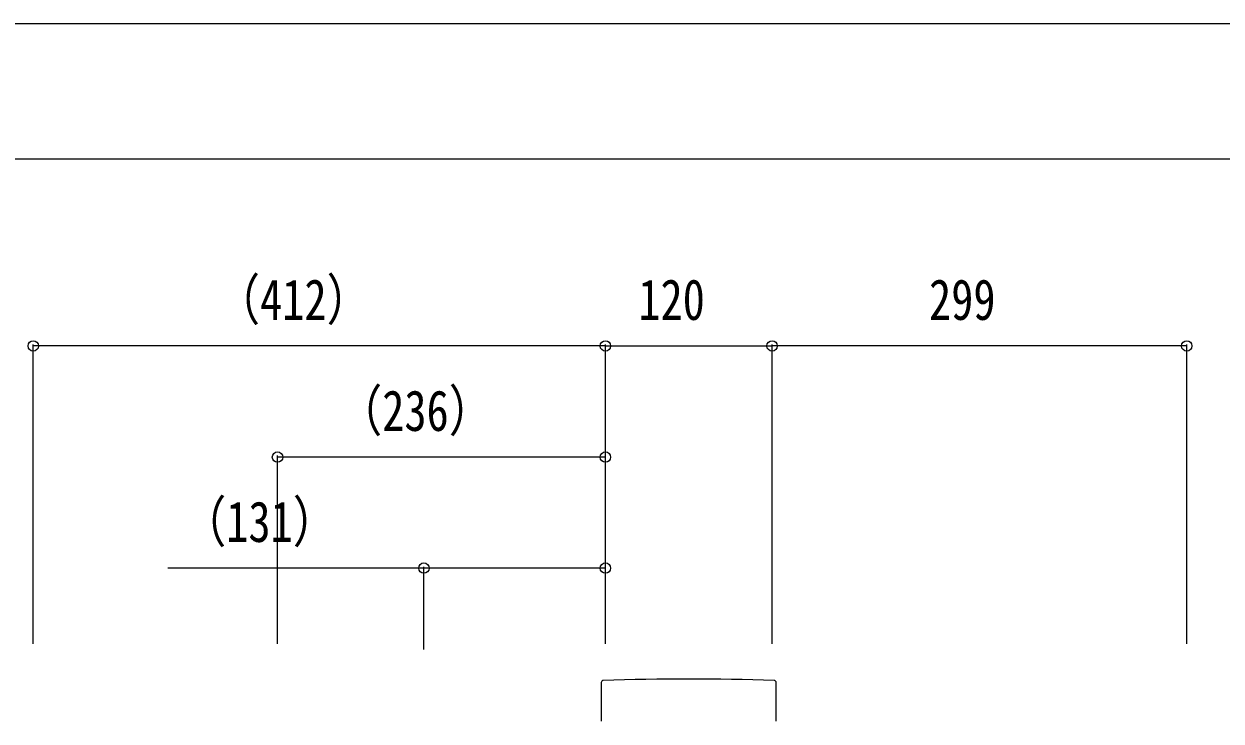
# Model space of a CAD drawing. Units: millimetres, scale not verified. Extents: x -2102 to 2102, y -1485 to 1485.
# Drawn here: x 441 to 1303, y 983 to 1485 of the extents above; entities that cross this region are included whole.
import ezdxf
from ezdxf.enums import TextEntityAlignment as Align

# ---------------------------------------------------------------- set-up
doc = ezdxf.new("R2010")
doc.units = ezdxf.units.MM
doc.header["$LTSCALE"] = 8
for name, color, linetype in [('0-3_YKK_A1', 4, 'Continuous'), ('0-4_YKK_D', 6, 'Continuous'), ('0-5_YKK_ZWAK', 7, 'Continuous')]:
    doc.layers.add(name, color=color, linetype=linetype)
doc.styles.add('ＭＳ ゴシック', font='')
doc.styles.get('ＭＳ ゴシック').set_extended_font_data('MS Gothic')

msp = doc.modelspace()

# ---------------------------------------------------------------- linework, layer by layer
at = {"layer": '0-3_YKK_A1'}
for p, q in [((856.51, 1010.556), (856.51, 982.799)), ((982.51, 982.799), (982.51, 1010.556))]:
    msp.add_line(p, q, dxfattribs=at)
for centre, radius, start, end in [((858.006, 1010.557), 1.496, 91.73613, 180.02696), ((919.51, -987.5), 2000.5, 88.23692, 91.76308), ((981.013, 1010.557), 1.496, 359.97304, 88.26387)]:
    msp.add_arc(centre, radius, start, end, dxfattribs=at)
at = {"layer": '0-4_YKK_D'}
for p, q in [((447.51, 1038.5), (447.51, 1254)), ((859.51, 1253), (447.51, 1253)), ((859.51, 1038.5), (859.51, 1254)), ((859.51, 1038.5), (859.51, 1254)), ((859.51, 1253), (979.51, 1253)), ((979.51, 1038.5), (979.51, 1254)), ((979.51, 1038.5), (979.51, 1254)), ((1278.11, 1253), (979.51, 1253)), ((1278.11, 1038.5), (1278.11, 1254)), ((623.424, 1038.5), (623.424, 1174)), ((859.51, 1173), (623.424, 1173)), ((859.51, 1038.5), (859.51, 1174)), ((728.83, 1034.464), (728.83, 1094)), ((859.51, 1039.5), (859.51, 1094))]:
    msp.add_line(p, q, dxfattribs=at)
msp.add_lwpolyline([(859.51, 1093), (728.83, 1093), (544.497, 1093)], dxfattribs=at)
for centre in [(447.51, 1253), (859.51, 1253), (859.51, 1253), (979.51, 1253), (979.51, 1253), (1278.11, 1253), (623.424, 1173), (859.51, 1173), (728.83, 1093), (859.51, 1093)]:
    msp.add_circle(centre, 3.75, dxfattribs=at)
at = {"layer": '0-5_YKK_ZWAK'}
msp.add_line((1947.51, 1387.5), (-1952.49, 1387.5), dxfattribs=at)
msp.add_lwpolyline([(-2102.5, -1485), (2102.5, -1485), (2102.5, 1485), (-2102.5, 1485)], close=True, dxfattribs=at)

# ---------------------------------------------------------------- texts
at = {"layer": '0-4_YKK_D', "style": 'ＭＳ ゴシック', "width": 0.8}
for s, p in [('（412）', (578.843, 1263)), ('120', (883.243, 1263)), ('299', (1092.543, 1263)), ('（236）', (666.8, 1183)), ('（131）', (554.497, 1103))]:
    msp.add_text(s, height=29.33, dxfattribs=at).set_placement(p, align=Align.BOTTOM_LEFT)

doc.saveas('drawing.dxf')
